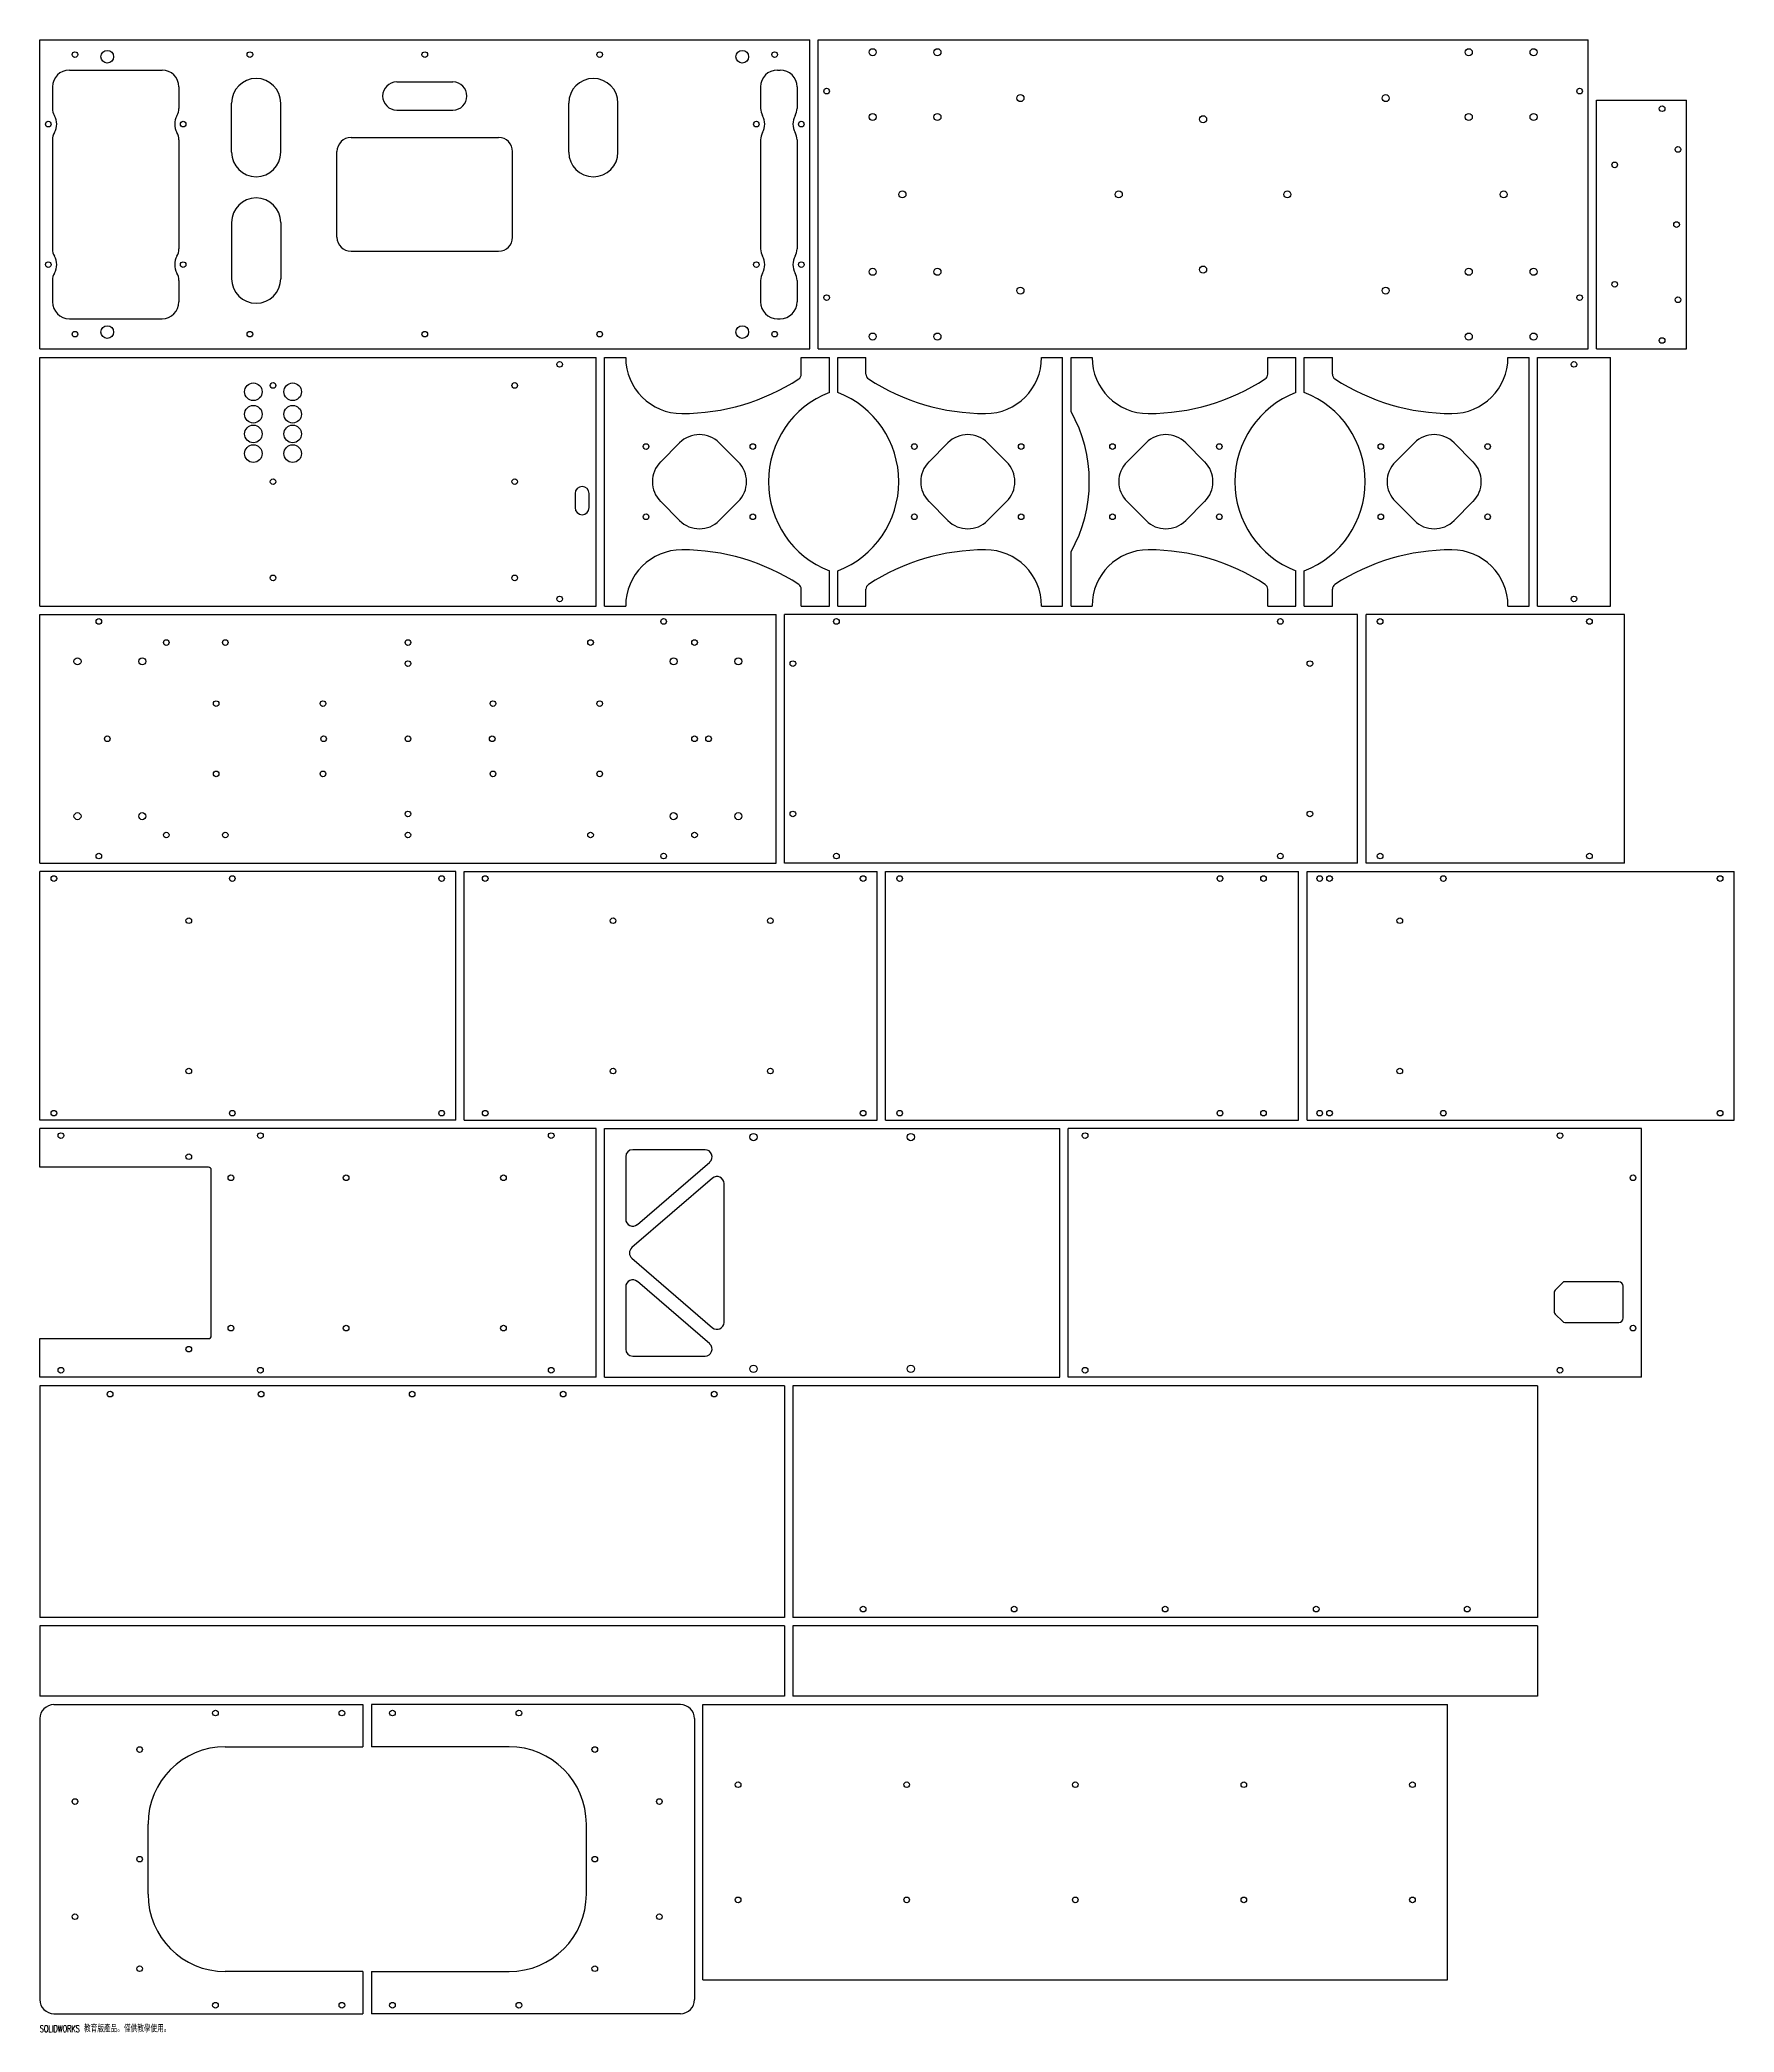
# Model space of a CAD drawing. Header units: millimetres. Extents: x -604 to 602, y -204 to 1214.
import ezdxf

# ---------------------------------------------------------------- set-up
doc = ezdxf.new("R2010")
doc.units = ezdxf.units.MM
doc.styles.add('SLDTEXTSTYLE0', font='TXT', dxfattribs={"width": 0.7, "bigfont": 'bigfont'})

msp = doc.modelspace()

# ---------------------------------------------------------------- linework, layer by layer
at = {"color": 7, "linetype": 'Continuous', "lineweight": 25}
for p, q in [((-604, 1214), (-56, 1214)), ((-604, 994), (-604, 1214)), ((-56, 994), (-56, 1214)), ((-50, 1214), (498, 1214)), ((-50, 994), (-50, 1214)), ((498, 994), (498, 1214)), ((-583, 1192.5), (-517, 1192.5)), ((-79, 1192.5), (-77, 1192.5)), ((-595, 1180.5), (-595, 1165.2)), ((-505, 1180.5), (-505, 1165.2)), ((-350, 1184), (-310, 1184)), ((-91, 1180.5), (-91, 1165.2)), ((-65, 1180.5), (-65, 1165.2)), ((-467.5, 1134), (-467.5, 1169)), ((-432.5, 1134), (-432.5, 1169)), ((-350, 1164), (-310, 1164)), ((-227.5, 1134), (-227.5, 1169)), ((-192.5, 1134), (-192.5, 1169)), ((504, 994), (504, 1171)), ((504, 1171), (568, 1171)), ((568, 994), (568, 1171)), ((-595, 1142.8), (-595, 1065.2)), ((-505, 1142.8), (-505, 1065.2)), ((-382.5, 1144.5), (-277.5, 1144.5)), ((-91, 1142.8), (-91, 1065.2)), ((-65, 1142.8), (-65, 1065.2)), ((-392.5, 1073.5), (-392.5, 1134.5)), ((-267.5, 1073.5), (-267.5, 1134.5)), ((-467.5, 1084), (-467.5, 1044)), ((-432.5, 1084), (-432.5, 1044)), ((-382.5, 1063.5), (-277.5, 1063.5)), ((-595, 1042.8), (-595, 1027.5)), ((-505, 1042.8), (-505, 1027.5)), ((-91, 1042.8), (-91, 1027.5)), ((-65, 1042.8), (-65, 1027.5)), ((-583, 1015.5), (-517, 1015.5)), ((-79, 1015.5), (-77, 1015.5)), ((-604, 994), (-56, 994)), ((-50, 994), (498, 994)), ((504, 994), (568, 994)), ((-604, 811), (-604, 988)), ((-604, 988), (-208, 988)), ((-208, 811), (-208, 988)), ((-202, 811), (-202, 988)), ((-202, 988), (-187, 988)), ((-62, 976), (-62, 988)), ((-62, 988), (-42, 988)), ((-42, 963), (-42, 988)), ((-36, 963), (-36, 988)), ((-36, 988), (-16, 988)), ((-16, 976), (-16, 988)), ((109, 988), (124, 988)), ((124, 811), (124, 988)), ((130, 949.5), (130, 988)), ((130, 988), (145, 988)), ((270, 988), (290, 988)), ((270, 976), (270, 988)), ((290, 963), (290, 988)), ((296, 963), (296, 988)), ((296, 988), (316, 988)), ((316, 976), (316, 988)), ((441, 988), (456, 988)), ((456, 811), (456, 988)), ((462, 811), (462, 988)), ((462, 988), (514, 988)), ((514, 811), (514, 988)), ((-148.6, 927.1), (-162.1, 913.6)), ((-106.9, 913.6), (-120.4, 927.1)), ((28.9, 913.6), (42.4, 927.1)), ((70.6, 927.1), (84.1, 913.6)), ((183.4, 927.1), (169.9, 913.6)), ((225.1, 913.6), (211.6, 927.1)), ((360.9, 913.6), (374.4, 927.1)), ((402.6, 927.1), (416.1, 913.6)), ((-223, 891), (-223, 881)), ((-213, 881), (-213, 891)), ((-162.1, 885.4), (-148.6, 871.9)), ((-120.4, 871.9), (-106.9, 885.4)), ((42.4, 871.9), (28.9, 885.4)), ((84.1, 885.4), (70.6, 871.9)), ((169.9, 885.4), (183.4, 871.9)), ((211.6, 871.9), (225.1, 885.4)), ((374.4, 871.9), (360.9, 885.4)), ((416.1, 885.4), (402.6, 871.9)), ((130, 811), (130, 849.5)), ((-62, 811), (-62, 823)), ((-42, 811), (-42, 836)), ((-36, 811), (-36, 836)), ((-16, 811), (-16, 823)), ((270, 811), (270, 823)), ((290, 811), (290, 836)), ((296, 811), (296, 836)), ((316, 811), (316, 823)), ((-604, 811), (-208, 811)), ((-202, 811), (-187, 811)), ((-62, 811), (-42, 811)), ((-36, 811), (-16, 811)), ((109, 811), (124, 811)), ((130, 811), (145, 811)), ((270, 811), (290, 811)), ((296, 811), (316, 811)), ((441, 811), (456, 811)), ((462, 811), (514, 811)), ((-604, 628), (-604, 805)), ((-604, 805), (-80, 805)), ((-80, 628), (-80, 805)), ((-74, 628), (-74, 805)), ((334, 805), (-74, 805)), ((334, 628), (334, 805)), ((340, 628), (340, 805)), ((524, 805), (340, 805)), ((524, 628), (524, 805)), ((-604, 628), (-80, 628)), ((334, 628), (-74, 628)), ((524, 628), (340, 628)), ((-308, 622), (-604, 622)), ((-604, 445), (-604, 622)), ((-308, 445), (-308, 622)), ((-302, 622), (-8, 622)), ((-302, 445), (-302, 622)), ((-8, 445), (-8, 622)), ((-2, 445), (-2, 622)), ((-2, 622), (292, 622)), ((292, 445), (292, 622)), ((298, 622), (602, 622)), ((298, 445), (298, 622)), ((602, 445), (602, 622)), ((-308, 445), (-604, 445)), ((-302, 445), (-8, 445)), ((-2, 445), (292, 445)), ((298, 445), (602, 445)), ((-604, 411.5), (-604, 439)), ((-208, 439), (-604, 439)), ((-208, 262), (-208, 439)), ((-202, 262), (-202, 439)), ((-202, 439), (122, 439)), ((122, 262), (122, 439)), ((536, 439), (128, 439)), ((128, 262), (128, 439)), ((536, 262), (536, 439)), ((-484, 411.5), (-604, 411.5)), ((-187, 419), (-187, 374.6)), ((-130.5, 424), (-182, 424)), ((-178.7, 370.8), (-127.2, 415.2)), ((-482, 291.5), (-482, 409.5)), ((-125.3, 403.7), (-182.6, 354.3)), ((-117, 301.1), (-117, 399.9)), ((-182.6, 346.7), (-125.3, 297.3)), ((-187, 326.4), (-187, 282)), ((-127.2, 285.8), (-178.7, 330.2)), ((480, 329.4), (474.6, 324)), ((519.8, 330), (481.4, 330)), ((523, 304.2), (523, 326.8)), ((474, 322.6), (474, 308.4)), ((474.6, 307), (480, 301.6)), ((481.4, 301), (519.8, 301)), ((-604, 262), (-604, 289.5)), ((-604, 289.5), (-484, 289.5)), ((-182, 277), (-130.5, 277)), ((-208, 262), (-604, 262)), ((-74, 256), (-604, 256)), ((-604, 256), (-604, 91)), ((-202, 262), (122, 262)), ((-74, 256), (-74, 91)), ((-68, 256), (-68, 91)), ((462, 256), (-68, 256)), ((536, 262), (128, 262)), ((462, 256), (462, 91)), ((-74, 91), (-604, 91)), ((462, 91), (-68, 91)), ((-74, 85), (-604, 85)), ((-604, 85), (-604, 35)), ((-74, 85), (-74, 35)), ((-68, 85), (-68, 35)), ((462, 85), (-68, 85)), ((462, 85), (462, 35)), ((-74, 35), (-604, 35)), ((-594, 29), (-374, 29)), ((-374, 29), (-374, -1)), ((-368, 29), (-368, -1)), ((-148, 29), (-368, 29)), ((-132, -167), (-132, 29)), ((-132, 29), (398, 29)), ((462, 35), (-68, 35)), ((398, -167), (398, 29)), ((-604, 19), (-604, -181)), ((-138, 19), (-138, -181)), ((-472, -1), (-374, -1)), ((-270, -1), (-368, -1)), ((-527, -106), (-527, -56)), ((-215, -106), (-215, -56)), ((-374, -161), (-472, -161)), ((-374, -161), (-374, -191)), ((-368, -161), (-368, -191)), ((-368, -161), (-270, -161)), ((-132, -167), (398, -167)), ((-594, -191), (-374, -191)), ((-148, -191), (-368, -191))]:
    msp.add_line(p, q, dxfattribs=at)
for centre, radius in [((-579, 1203.5), 2), ((-556, 1202), 4.5), ((-454.5, 1203.5), 2), ((-330, 1203.5), 2), ((-205.5, 1203.5), 2), ((-104, 1202), 4.5), ((-81, 1203.5), 2), ((-11.2, 1205.2), 2.5), ((34.9, 1205.2), 2.5), ((413.1, 1205.2), 2.5), ((459.2, 1205.2), 2.5), ((-44, 1177.5), 2), ((492, 1177.5), 2), ((94, 1172.5), 2.5), ((354, 1172.5), 2.5), ((550.7, 1165), 2), ((-598, 1154), 2), ((-502, 1154), 2), ((-94, 1154), 2), ((-62, 1154), 2), ((-11.2, 1159.1), 2.5), ((34.9, 1159.1), 2.5), ((224, 1157.5), 2.5), ((413.1, 1159.1), 2.5), ((459.2, 1159.1), 2.5), ((562, 1136), 2), ((517, 1125), 2), ((10, 1104), 2.5), ((164, 1104), 2.5), ((284, 1104), 2.5), ((438, 1104), 2.5), ((561, 1082.5), 2), ((-598, 1054), 2), ((-502, 1054), 2), ((-94, 1054), 2), ((-62, 1054), 2), ((-11.2, 1048.9), 2.5), ((34.9, 1048.9), 2.5), ((224, 1050.5), 2.5), ((413.1, 1048.9), 2.5), ((459.2, 1048.9), 2.5), ((94, 1035.5), 2.5), ((354, 1035.5), 2.5), ((517, 1040), 2), ((-44, 1030.5), 2), ((492, 1030.5), 2), ((562, 1029), 2), ((-556, 1006), 4.5), ((-104, 1006), 4.5), ((-579, 1004.5), 2), ((-454.5, 1004.5), 2), ((-330, 1004.5), 2), ((-205.5, 1004.5), 2), ((-81, 1004.5), 2), ((-11.2, 1002.8), 2.5), ((34.9, 1002.8), 2.5), ((413.1, 1002.8), 2.5), ((459.2, 1002.8), 2.5), ((550.7, 1000), 2), ((-234, 983), 2), ((488, 983), 2), ((-452, 963.5), 6.25), ((-438, 968), 2), ((-424, 963.5), 6.25), ((-266, 968), 2), ((-452, 947.5), 6.25), ((-424, 947.5), 6.25), ((-452, 933.5), 6.25), ((-424, 933.5), 6.25), ((-452, 919.5), 6.25), ((-424, 919.5), 6.25), ((-172.5, 924.5), 2), ((-96.5, 924.5), 2), ((18.5, 924.5), 2), ((94.5, 924.5), 2), ((159.5, 924.5), 2), ((235.5, 924.5), 2), ((350.5, 924.5), 2), ((426.5, 924.5), 2), ((-438, 899.5), 2), ((-266, 899.5), 2), ((-172.5, 874.5), 2), ((-96.5, 874.5), 2), ((18.5, 874.5), 2), ((94.5, 874.5), 2), ((159.5, 874.5), 2), ((235.5, 874.5), 2), ((350.5, 874.5), 2), ((426.5, 874.5), 2), ((-438, 831), 2), ((-266, 831), 2), ((-234, 816), 2), ((488, 816), 2), ((-562, 800), 2), ((-160, 800), 2), ((-37, 800), 2), ((279, 800), 2), ((350, 800), 2), ((499, 800), 2), ((-514, 785), 2), ((-472, 785), 2), ((-342, 785), 2), ((-212, 785), 2), ((-138, 785), 2), ((-577.2, 771.6), 2.5), ((-531.1, 771.6), 2.5), ((-342, 770), 2), ((-152.9, 771.6), 2.5), ((-106.8, 771.6), 2.5), ((-68, 770), 2), ((300, 770), 2), ((-478.5, 741.5), 2), ((-402.5, 741.5), 2), ((-281.5, 741.5), 2), ((-205.5, 741.5), 2), ((-556, 716.5), 2), ((-402, 716.5), 2), ((-342, 716.5), 2), ((-282, 716.5), 2), ((-138, 716.5), 2), ((-128, 716.5), 2), ((-478.5, 691.5), 2), ((-402.5, 691.5), 2), ((-281.5, 691.5), 2), ((-205.5, 691.5), 2), ((-577.2, 661.4), 2.5), ((-531.1, 661.4), 2.5), ((-342, 663), 2), ((-152.9, 661.4), 2.5), ((-106.8, 661.4), 2.5), ((-68, 663), 2), ((300, 663), 2), ((-514, 648), 2), ((-472, 648), 2), ((-342, 648), 2), ((-212, 648), 2), ((-138, 648), 2), ((-562, 633), 2), ((-160, 633), 2), ((-37, 633), 2), ((279, 633), 2), ((350, 633), 2), ((499, 633), 2), ((-594, 617), 2), ((-467, 617), 2), ((-318, 617), 2), ((-287, 617), 2), ((-18, 617), 2), ((8, 617), 2), ((236, 617), 2), ((267, 617), 2), ((307, 617), 2), ((314, 617), 2), ((395, 617), 2), ((592, 617), 2), ((-498, 587), 2), ((-196, 587), 2), ((-84, 587), 2), ((364, 587), 2), ((-498, 480), 2), ((-196, 480), 2), ((-84, 480), 2), ((364, 480), 2), ((-594, 450), 2), ((-467, 450), 2), ((-318, 450), 2), ((-287, 450), 2), ((-18, 450), 2), ((8, 450), 2), ((236, 450), 2), ((267, 450), 2), ((307, 450), 2), ((314, 450), 2), ((395, 450), 2), ((592, 450), 2), ((-589, 434), 2), ((-447, 434), 2), ((-240, 434), 2), ((-96, 433), 2.6), ((16, 433), 2.6), ((140, 434), 2), ((478, 434), 2), ((-498, 419), 2), ((-468, 404), 2), ((-386, 404), 2), ((-274, 404), 2), ((530, 404), 2), ((-468, 297), 2), ((-386, 297), 2), ((-274, 297), 2), ((530, 297), 2), ((-498, 282), 2), ((-96, 268), 2.6), ((16, 268), 2.6), ((-589, 267), 2), ((-447, 267), 2), ((-240, 267), 2), ((140, 267), 2), ((478, 267), 2), ((-554, 250), 2), ((-446.5, 250), 2), ((-339, 250), 2), ((-231.5, 250), 2), ((-124, 250), 2), ((-18, 97), 2), ((89.5, 97), 2), ((197, 97), 2), ((304.5, 97), 2), ((412, 97), 2), ((-479, 23), 2), ((-389, 23), 2), ((-353, 23), 2), ((-263, 23), 2), ((-533, -3), 2), ((-209, -3), 2), ((-107, -28), 2), ((13, -28), 2), ((133, -28), 2), ((253, -28), 2), ((373, -28), 2), ((-579, -40), 2), ((-163, -40), 2), ((-533, -81), 2), ((-209, -81), 2), ((-107, -110), 2), ((13, -110), 2), ((133, -110), 2), ((253, -110), 2), ((373, -110), 2), ((-579, -122), 2), ((-163, -122), 2), ((-533, -159), 2), ((-209, -159), 2), ((-479, -185), 2), ((-389, -185), 2), ((-353, -185), 2), ((-263, -185), 2)]:
    msp.add_circle(centre, radius, dxfattribs=at)
for centre, radius, start, end in [((-583, 1180.5), 12, 90, 180), ((-517, 1180.5), 12, 0, 90), ((-79, 1180.5), 12, 90, 180), ((-77, 1180.5), 12, 0, 90), ((-450, 1169), 17.5, 0, 180), ((-350, 1174), 10, 90, 270), ((-310, 1174), 10, 270, 90), ((-210, 1169), 17.5, 0, 180), ((-584.6, 1165.2), 10.4, 180, 210), ((-515.4, 1165.2), 10.4, 330, 0), ((-80.6, 1165.2), 10.4, 180, 210), ((-75.4, 1165.2), 10.4, 330, 360), ((-604, 1154), 12, 330, 30), ((-496, 1154), 12, 150, 210), ((-100, 1154), 12, 330, 30), ((-56, 1154), 12, 150, 210), ((-584.6, 1142.8), 10.4, 150, 180), ((-515.4, 1142.8), 10.4, 360, 30), ((-382.5, 1134.5), 10, 90, 180), ((-277.5, 1134.5), 10, 0, 90), ((-80.6, 1142.8), 10.4, 150, 180), ((-75.4, 1142.8), 10.4, 360, 30), ((-450, 1134), 17.5, 180, 0), ((-210, 1134), 17.5, 180, 0), ((-450, 1084), 17.5, 0, 180), ((-584.6, 1065.2), 10.4, 180, 210), ((-515.4, 1065.2), 10.4, 330, 0), ((-382.5, 1073.5), 10, 180, 270), ((-277.5, 1073.5), 10, 270, 0), ((-80.6, 1065.2), 10.4, 180, 210), ((-75.4, 1065.2), 10.4, 330, 0), ((-604, 1054), 12, 330, 30), ((-496, 1054), 12, 150, 210), ((-100, 1054), 12, 330, 30), ((-56, 1054), 12, 150, 210), ((-584.6, 1042.8), 10.4, 150, 180), ((-515.4, 1042.8), 10.4, 0, 30), ((-450, 1044), 17.5, 180, 0), ((-80.6, 1042.8), 10.4, 150, 180), ((-75.4, 1042.8), 10.4, 0, 30), ((-583, 1027.5), 12, 180, 270), ((-517, 1027.5), 12, 270, 0), ((-79, 1027.5), 12, 180, 270), ((-77, 1027.5), 12, 270, 0), ((-147, 988), 40, 180, 270), ((69, 988), 40, 270, 0), ((185, 988), 40, 180, 270), ((401, 988), 40, 270, 0), ((-147, 1100.7), 152.7, 270, 303.0087), ((-66, 976), 4, 303.0087, 360), ((-12, 976), 4, 180, 236.9913), ((69, 1100.7), 152.7, 236.9913, 270), ((185, 1100.7), 152.7, 270, 303.0087), ((266, 976), 4, 303.0087, 360), ((320, 976), 4, 180, 236.9913), ((401, 1100.7), 152.7, 236.9913, 270), ((-17.2, 899.5), 68.2, 111.3646, 248.6354), ((-60.8, 899.5), 68.2, 291.3646, 68.6354), ((314.8, 899.5), 68.2, 111.3646, 248.6354), ((271.2, 899.5), 68.2, 291.3646, 68.6354), ((40.3, 899.5), 102.7, 330.8516, 29.1484), ((-134.5, 913), 20, 45, 135), ((56.5, 913), 20, 45, 135), ((197.5, 913), 20, 45, 135), ((388.5, 913), 20, 45, 135), ((-148, 899.5), 20, 135, 225), ((-121, 899.5), 20, 315, 45), ((43, 899.5), 20, 135, 225), ((70, 899.5), 20, 315, 45), ((184, 899.5), 20, 135, 225), ((211, 899.5), 20, 315, 45), ((375, 899.5), 20, 135, 225), ((402, 899.5), 20, 315, 45), ((-218, 891), 5, 0, 180), ((-218, 881), 5, 180, 0), ((-134.5, 886), 20, 225, 315), ((56.5, 886), 20, 225, 315), ((197.5, 886), 20, 225, 315), ((388.5, 886), 20, 225, 315), ((-147, 811), 40, 90, 180), ((-147, 698.3), 152.7, 56.9913, 90), ((69, 698.3), 152.7, 90, 123.0087), ((69, 811), 40, 0, 90), ((185, 811), 40, 90, 180), ((185, 698.3), 152.7, 56.9913, 90), ((401, 698.3), 152.7, 90, 123.0087), ((401, 811), 40, 0, 90), ((-66, 823), 4, 0, 56.9913), ((-12, 823), 4, 123.0087, 180), ((266, 823), 4, 0, 56.9913), ((320, 823), 4, 123.0087, 180), ((-484, 409.5), 2, 360, 90), ((-182, 419), 5, 90, 180), ((-130.5, 419), 5, 310.7431, 90), ((-122, 399.9), 5, 0, 130.7431), ((-182, 374.6), 5, 180, 310.7431), ((-179.3, 350.5), 5, 130.7431, 229.2569), ((-182, 326.4), 5, 49.2569, 180), ((481.4, 328), 2, 90, 135), ((519.8, 326.8), 3.2, 0, 90), ((476, 322.6), 2, 135, 180), ((-122, 301.1), 5, 229.2569, 0), ((476, 308.4), 2, 180, 225), ((481.4, 303), 2, 225, 270), ((519.8, 304.2), 3.2, 270, 360), ((-484, 291.5), 2, 270, 360), ((-130.5, 282), 5, 270, 49.2569), ((-182, 282), 5, 180, 270), ((-594, 19), 10, 90, 180), ((-148, 19), 10, 0, 90), ((-472, -56), 55, 90, 180), ((-270, -56), 55, 0, 90), ((-472, -106), 55, 180, 270), ((-270, -106), 55, 270, 0), ((-594, -181), 10, 180, 270), ((-148, -181), 10, 270, 0)]:
    msp.add_arc(centre, radius, start, end, dxfattribs=at)

# ---------------------------------------------------------------- texts
at = {"color": 7, "linetype": 'Continuous', "insert": (-604, -199.3), "char_height": 4.834, "attachment_point": 1, "style": 'SLDTEXTSTYLE0'}
msp.add_mtext('SOLIDWORKS 教育版產品。僅供教學使用。', dxfattribs=at)

doc.saveas('drawing.dxf')
